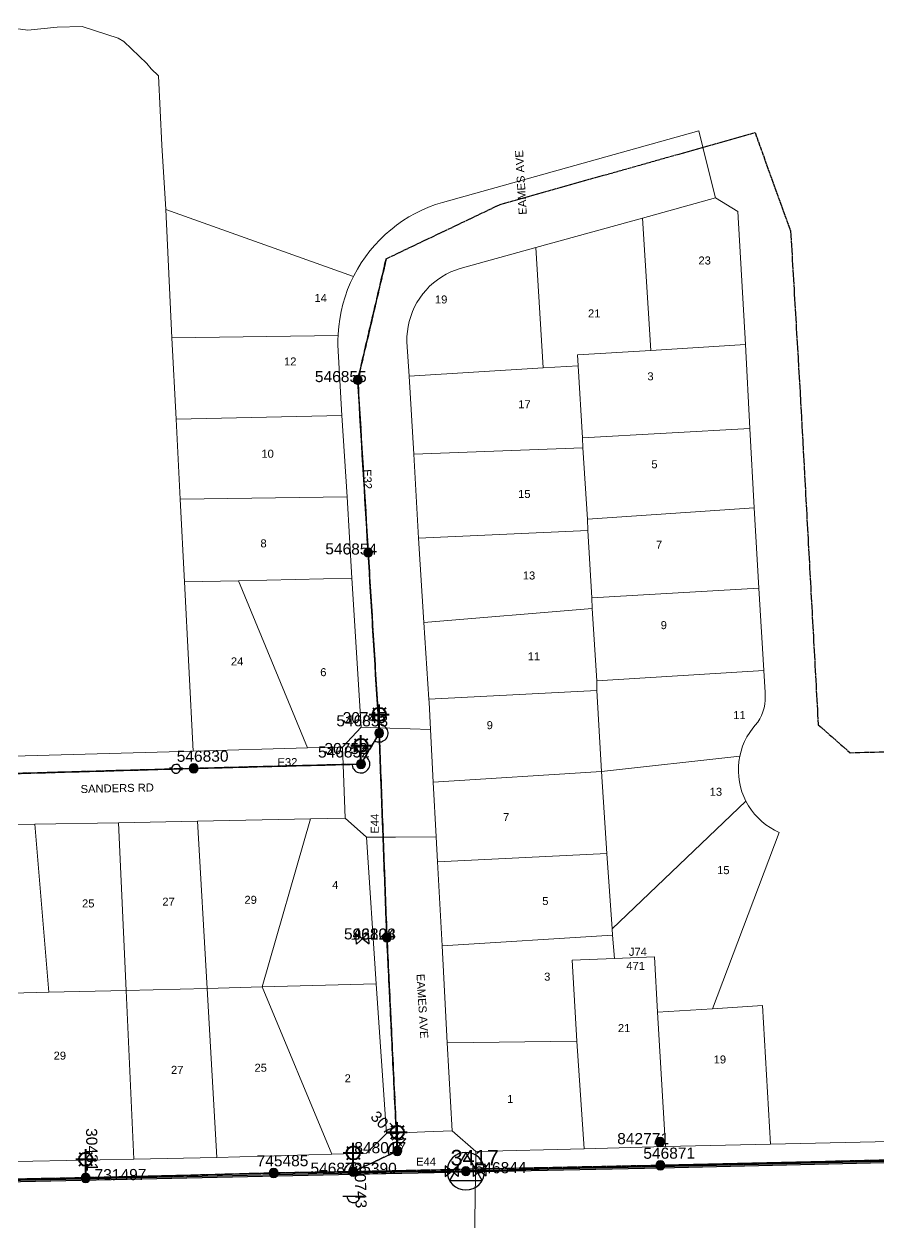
# Model space of a CAD drawing. Header units: metres. Extents: x -1 to 313024, y -2 to 6262971.
# Drawn here: x 312603.1 to 312795.3, y 6262610.8 to 6262880.2 of the extents above; entities that cross this region are included whole.
import ezdxf
from ezdxf.enums import TextEntityAlignment as Align

# ---------------------------------------------------------------- set-up
doc = ezdxf.new("R2010")
doc.units = ezdxf.units.M
doc.linetypes.add('Cable Exist OH', pattern=[1, 1, 0])
doc.layers.get('0').update_dxf_attribs({"color": 6})
doc.layers.add('Cadastre Land Parcels_SP_EXT', color=9, linetype='Continuous', lineweight=5)
doc.layers.add('Cadastre Roads_SP_EXT', color=9, linetype='Continuous', lineweight=5)
for name, color, linetype in [('Equip_LV_EXT', 7, 'Continuous'), ('Equip_SP_HV_EXT', 7, 'Continuous'), ('Equip_SP_LV_EXT', 7, 'Continuous'), ('Equip_SP_SL_EXT', 7, 'Continuous'), ('Mains_HV_EXT', 7, 'Continuous'), ('Mains_LV_EXT', 7, 'Continuous'), ('Mains_SL_EXT', 7, 'Continuous'), ('Mains_TR_EXT', 7, 'Continuous'), ('Sub_SP_TR_HV_LV_EXT', 7, 'Continuous'), ('SupportsOH_SP_TR_HV_LV_SL_EXT', 7, 'Continuous')]:
    doc.layers.add(name, color=color, linetype=linetype)
doc.styles.add('iecARIAL', font='arial.ttf', dxfattribs={"height": 2})
doc.styles.add('POLE_LABEL', font='arial.ttf')
doc.styles.get("Standard").update_dxf_attribs({"font": 'arial.ttf'})
doc.linetypes.add('Cable E OH', pattern='A,9.4,["E",Standard,S=1.7,R=0,X=0,Y=-1],0', length=9.4)
doc.linetypes.add('Cable P UG', pattern='A,6,-0.5,["P",Standard,S=1.7,R=0,X=0.5,Y=-1],-2.9', length=9.4)

# ---------------------------------------------------------------- blocks, each defined once
blk = doc.blocks.new('SUB_POLE_EXT')
blk.add_wipeout([(0, 4.22), (0.42, 4.2), (0.83, 4.14), (1.21, 4.05), (1.62, 3.9), (1.99, 3.72), (2.35, 3.51), (2.68, 3.26), (2.99, 2.99), (3.28, 2.66), (3.52, 2.34), (3.76, 1.92), (3.9, 1.62), (4.04, 1.23), (4.18, 0.63), (4.22, 0), (4.18, -0.61), (4.06, -1.15), (3.9, -1.62), (3.58, -2.24), (3.22, -2.73), (2.97, -3.01), (2.68, -3.26), (2.36, -3.5), (2, -3.72), (1.64, -3.89), (1.25, -4.03), (0.82, -4.14), (0.42, -4.2), (0, -4.22), (-0.41, -4.2), (-0.8, -4.15), (-1.21, -4.05), (-1.62, -3.9), (-1.99, -3.73), (-2.35, -3.51), (-2.68, -3.26), (-2.96, -3.02), (-3.23, -2.72), (-3.51, -2.35), (-3.71, -2.01), (-3.91, -1.6), (-4.05, -1.21), (-4.16, -0.76), (-4.22, -0.14), (-4.21, 0.39), (-4.14, 0.83), (-4.03, 1.27), (-3.9, 1.63), (-3.71, 2.02), (-3.5, 2.37), (-3.28, 2.67), (-2.99, 2.99), (-2.68, 3.27), (-2.33, 3.52), (-1.98, 3.73), (-1.63, 3.9), (-1.2, 4.05), (-0.78, 4.15), (-0.4, 4.21)])
blk.add_line((2.16, 0.48), (2.16, 0.48, 0))
blk.add_lwpolyline([(-4.22, 0, 1), (4.22, 0, 1)], format="xyb", close=True)
blk.add_lwpolyline([(2.14, 0.52), (0, 4.22), (-3.66, -2.11), (3.66, -2.11)], close=True)
for tag, height, flags, p in [('ASSET_NUM', 3.5, 8, (2, 2)), ('STREET_CODE', 0.2, 9, (1.5, 0)), ('CONSTRUCTED_VOLTAGE', 0.2, 9, (1.5, -0.2)), ('OPERATING_VOLTAGE', 0.2, 9, (1.5, -0.6)), ('OPERATED_BY', 0.2, 9, (1.5, -0.8)), ('ORIENTATION', 0.2, 9, (1.5, -1.2)), ('OWNED_BY', 0.2, 9, (1.5, -1.4)), ('SECONDARY_VOLTAGE', 0.2, 9, (1.5, -1.6)), ('STATE', 0.2, 9, (1.5, -1.8)), ('SUBSTATION_TYPE', 0.2, 9, (1.5, -2)), ('NO_PHASES', 0.2, 9, (1.5, -0.4)), ('MAINTAINED_BY', 0.2, 9, (1.5, -1)), ('USAGE', 0.2, 9, (1.5, -2.2)), ('LEGEND', 0.2, 9, (1.5, -2.4)), ('LOCATION', 0.2, 9, (1.5, -2.6)), ('STREETNAME', 0.2, 9, (1.5, -2.8)), ('SUBURB', 0.2, 9, (1.5, -3)), ('Z', 0.2, 1, (1.5, -3.4)), ('NOTES', 0.2, 9, (1.5, -3.2))]:
    blk.add_attdef(tag, text='', height=height, dxfattribs=dict(flags=flags)).set_placement(p, align=Align.MIDDLE_LEFT)
blk = doc.blocks.new('LV_OH_LINKS_OPEN_EXT')
for p, q in [((-0.17, 4.97), (-0.17, 5.46)), ((0.17, 4.97), (0.17, 5.46)), ((-0.17, 3), (-0.17, 2.5)), ((0.17, 3), (0.17, 2.5))]:
    blk.add_line(p, q)
blk.add_lwpolyline([(0, 2.99, 1), (0, 4.98, 1)], format="xyb", close=True)
at = {"flags": 9}
for tag, p in [('ACTUAL_STATUS', (0, 0)), ('CONSTRUCTED_VOLTAGE', (0, -0.2)), ('OPERATING_VOLTAGE', (0, -0.6)), ('ORIENTATION', (0, -0.8)), ('OWNED_BY', (0, -1)), ('STATE', (0, -1.2)), ('SWITCH_TYPE', (0, -1.4)), ('NO_PHASES', (0, -0.4)), ('USAGE', (0, -1.6)), ('LEGEND', (0, -1.8)), ('NOTES', (0, -2))]:
    blk.add_attdef(tag, text='', height=0.2, dxfattribs=at).set_placement(p, align=Align.MIDDLE_LEFT)
at = {"flags": 1}
blk.add_attdef('Z', (0, 0), '', height=0.2, dxfattribs=at)
blk = doc.blocks.new('LV_OH_LINKS_DISTFUSE_EXT')
for p, q in [((0, 0), (0.96, 0)), ((3.84, 0), (4.8, 0))]:
    blk.add_line(p, q)
blk.add_lwpolyline([(3.84, -1.2), (3.84, 1.2), (0.96, -1.2), (0.96, 1.2)], close=True)
at = {"flags": 9}
for tag, p in [('ACTUAL_STATUS', (0, 0)), ('CONSTRUCTED_VOLTAGE', (0, -0.2)), ('OPERATING_VOLTAGE', (0, -0.6)), ('ORIENTATION', (0, -0.8)), ('OWNED_BY', (0, -1)), ('STATE', (0, -1.2)), ('SWITCH_TYPE', (0, -1.4)), ('NO_PHASES', (0, -0.4)), ('USAGE', (0, -1.6)), ('NOTES', (0, -1.8))]:
    blk.add_attdef(tag, text='', height=0.2, dxfattribs=at).set_placement(p, align=Align.MIDDLE_LEFT)
at = {"flags": 1}
blk.add_attdef('Z', (0, 0), '', height=0.2, dxfattribs=at)
blk = doc.blocks.new('SL_LANTERN_EXT')
at = {"lineweight": 40}
for p, q in [((-1.46, 5.68), (-1.06, 5.28)), ((0, 1.97), (0, 6.47)), ((1.46, 5.68), (1.06, 5.28)), ((-2.25, 4.22), (2.25, 4.22)), ((-1.46, 2.76), (-1.06, 3.16)), ((0, 0), (0, 2.72)), ((1.46, 2.76), (1.06, 3.16))]:
    blk.add_line(p, q, dxfattribs=at)
blk.add_circle((0, 4.22), 1.5, dxfattribs=at)
at = {"style": 'iecARIAL', "flags": 8}
blk.add_attdef('ASSET_NUM', (1.5, 1.5), '', height=2.5, dxfattribs=at)
for tag, p, height, flags in [('OPERATING_VOLTAGE', (0.98, -1.65), 0.2, 9), ('ORIENTATION', (0.98, -1.85), 0.2, 9), ('OWNED_BY', (0.98, -2.05), 0.2, 9), ('STATE', (0.98, -2.25), 0.2, 9), ('CONSTRUCTED_VOLTAGE', (0.98, -0.65), 0.2, 9), ('CONTROL_TYPE', (0.98, -0.85), 0.2, 9), ('LANTERN_PURPOSE', (0.98, -1.05), 0.2, 9), ('LANTERN_TYPE', (0.98, -1.25), 0.2, 9), ('NO_PHASES', (0.98, -1.45), 0.2, 9), ('USAGE', (0.98, -2.45), 0.2, 9), ('CEXIST', (0.98, -2.65), 0.2, 9), ('CNEW', (0.98, -2.85), 0.2, 9), ('LNUMBER', (2.18, -3.25), 2.5, 8), ('CNUMBER', (0.98, -3.05), 0.2, 9), ('CREMOVE', (0.98, -3.25), 0.2, 9), ('CREPLACE', (0.98, -3.45), 0.2, 9), ('LKINGHEIGHT', (0.98, -3.65), 0.2, 9), ('LBRACKET', (0.98, -3.85), 0.2, 9), ('LBRACKETVOCAB', (0.98, -4.05), 0.2, 9), ('LCATEGORY', (0.98, -4.25), 0.2, 9), ('LCHARGE1', (0.98, -4.45), 0.2, 9), ('LCHARGE1PERCENT', (0.98, -4.65), 0.2, 9), ('LCHARGE2', (0.98, -4.85), 0.2, 9), ('LCHARGE2PERCENT', (0.98, -5.05), 0.2, 9), ('LCHARGE3', (0.98, -5.25), 0.2, 9), ('LCHARGE3PERCENT', (0.98, -5.45), 0.2, 9), ('LEXIST', (0.98, -5.65), 0.2, 9), ('LLAMP', (0.98, -5.85), 0.2, 9), ('LLAMPVOCAB', (0.98, -6.05), 0.2, 9), ('LMAST', (0.98, -6.25), 0.2, 9), ('LMASTVOCAB', (0.98, -6.45), 0.2, 9), ('LNEW', (0.98, -6.65), 0.2, 9), ('LANTNUMBER', (0.98, -6.85), 0.2, 9), ('LOUTREACH', (0.98, -7.25), 0.2, 9), ('LOUTREACHVOCAB', (0.98, -7.45), 0.2, 9), ('LRATECODE', (0.98, -7.65), 0.2, 9), ('LREMOVE', (0.98, -7.85), 0.2, 9), ('LREPLACE', (0.98, -8.05), 0.2, 9), ('LTYPE', (0.98, -8.25), 0.2, 9), ('STREETNAME', (0.98, -9.25), 0.2, 9), ('SUBURB', (0.98, -9.45), 0.2, 1), ('LTYPEVOCAB', (0.98, -8.45), 0.2, 9), ('LEGEND', (0.98, -8.65), 0.2, 9), ('LOCATION', (0.98, -8.85), 0.2, 9), ('NOTES', (0.98, -9.05), 0.2, 9)]:
    blk.add_attdef(tag, p, '', height=height, dxfattribs=dict(flags=flags))
blk = doc.blocks.new('POLE_EXT')
blk.add_hatch(color=256).paths.add_polyline_path([(-1, 0, 1), (1, 0, 1)])
blk.add_lwpolyline([(-1, 0, 1), (1, 0, 1)], format="xyb", close=True)
for tag, height, flags, p in [('pNumber', 2.5, 8, (-17.84, 2.07)), ('OWNED_BY', 0.2, 9, (1.35, -0.4)), ('SPECIAL_USE', 0.2, 9, (1.35, -0.8)), ('STATE', 0.2, 9, (1.35, -1)), ('cLV', 0.2, 9, (1.35, -1.4)), ('hDepth', 0.2, 9, (1.35, -1.6)), ('hDia', 0.2, 9, (1.35, -1.8)), ('cHV', 0.2, 9, (1.35, -2)), ('PARENT', 0.2, 9, (1.35, -0.6)), ('USAGE', 0.2, 9, (1.35, -1.2)), ('LBRACKET', 0.2, 9, (1.35, -2.2)), ('LExisting', 0.2, 9, (1.35, -2.4)), ('LANTNUMBER', 0.2, 9, (1.35, -2.6)), ('LOther', 0.2, 9, (1.35, -2.8)), ('cLinedev', 0.2, 9, (1.35, -3.4)), ('pExisting', 0.2, 9, (1.35, -3.8)), ('pFooting', 0.2, 9, (1.35, -4.4)), ('pNew', 0.2, 9, (1.35, -4.6)), ('pRelocate', 0.2, 9, (1.35, -5)), ('pRemove', 0.2, 9, (1.35, -5.2)), ('pReplace', 0.2, 9, (1.35, -5.4)), ('LRemove', 0.2, 9, (1.35, -3)), ('LEGEND', 0.2, 9, (1.35, -3.2)), ('LOCATION', 0.2, 9, (1.35, -3.6)), ('PFNUMBER', 0.2, 9, (1.35, -4)), ('NEWPFNUMBER', 0.2, 9, (1.35, -4.2)), ('pStay', 0.2, 9, (1.35, -5.6)), ('pType', 0.2, 9, (1.35, -5.8)), ('cspan', 0.2, 9, (1.35, -6)), ('STREETNAME', 0.2, 9, (1.35, -6.2)), ('SUBURB', 0.2, 9, (1.35, -6.4)), ('OPERATED_BY', 0.2, 9, (1.36, -7.01)), ('NOTES', 0.2, 9, (1.35, -6.6)), ('MAINTAINED_BY', 0.2, 9, (1.36, -6.81))]:
    blk.add_attdef(tag, text='', height=height, dxfattribs=dict(flags=flags)).set_placement(p, align=Align.MIDDLE_LEFT)
at = {"style": 'POLE_LABEL'}
for tag, height, flags, p in [('ASSET_NUM', 2.5, 8, (2, 2)), ('STRUCTURE_PLANT_NUMBER', 0.2, 9, (1.35, 0.03)), ('STREET_CODE', 0.2, 9, (1.35, -0.2))]:
    blk.add_attdef(tag, text='', height=height, dxfattribs=dict(at, flags=flags)).set_placement(p, align=Align.MIDDLE_LEFT)
at = {"flags": 1}
blk.add_attdef('Z', (1.35, -7.33), '', height=0.2, dxfattribs=at)
blk = doc.blocks.new('HV_USL_CLOSED_EXT')
blk.add_line((2.4, 5.5), (-2.4, 5.5))
blk.add_lwpolyline([(1.44, 5.5, 0.414214), (0, 6.94, 0.414214), (-1.44, 5.5)], format="xyb")
for tag, height, flags, p in [('ASSET_NUM', 2.5, 8, (2, 2)), ('STREET_CODE', 0.2, 9, (1.5, 0)), ('ACTUAL_STATUS', 0.2, 9, (1.5, -0.2)), ('CONSTRUCTED_VOLTAGE', 0.2, 9, (1.5, -0.4)), ('OPERATING_VOLTAGE', 0.2, 9, (1.5, -0.8)), ('ORIENTATION', 0.2, 9, (1.5, -1)), ('OWNED_BY', 0.2, 9, (1.5, -1.2)), ('OPERATED_BY', 0.2, 9, (1.5, -1.4)), ('STATE', 0.2, 9, (1.5, -1.8)), ('SWITCH_TYPE', 0.2, 9, (1.5, -2)), ('NO_PHASES', 0.2, 9, (1.5, -0.6)), ('MAINTAINED_BY', 0.2, 9, (1.5, -1.6)), ('USAGE', 0.2, 9, (1.5, -2.2)), ('LEGEND', 0.2, 9, (1.5, -2.4)), ('LOCATION', 0.2, 9, (1.5, -2.6)), ('STREETNAME', 0.2, 9, (1.5, -2.8)), ('SUBURB', 0.2, 9, (1.5, -3)), ('Z', 0.2, 1, (1.5, -3.6)), ('NOTES', 0.2, 9, (1.5, -3.2)), ('LABEL_ALIGNMENT', 0.2, 9, (1.5, -3.4))]:
    blk.add_attdef(tag, text='', height=height, dxfattribs=dict(flags=flags)).set_placement(p, align=Align.MIDDLE_LEFT)
blk = doc.blocks.new('HV_DOF_CLOSED_EXT')
for p, q in [((0, 7.9), (0, 6.94)), ((0, 4.06), (0, 3.1))]:
    blk.add_line(p, q)
blk.add_lwpolyline([(-1.2, 4.06), (1.2, 4.06), (-1.2, 6.94), (1.2, 6.94)], close=True)
for tag, height, flags, p in [('ASSET_NUM', 2.5, 8, (2, 2)), ('STREET_CODE', 0.2, 9, (1.5, 0)), ('ACTUAL_STATUS', 0.2, 9, (1.5, -0.2)), ('CONSTRUCTED_VOLTAGE', 0.2, 9, (1.5, -0.4)), ('OPERATING_VOLTAGE', 0.2, 9, (1.5, -0.8)), ('ORIENTATION', 0.2, 9, (1.5, -1)), ('OWNED_BY', 0.2, 9, (1.5, -1.2)), ('OPERATED_BY', 0.2, 9, (1.5, -1.4)), ('STATE', 0.2, 9, (1.5, -1.8)), ('SWITCH_TYPE', 0.2, 9, (1.5, -2)), ('NO_PHASES', 0.2, 9, (1.5, -0.6)), ('MAINTAINED_BY', 0.2, 9, (1.5, -1.6)), ('USAGE', 0.2, 9, (1.5, -2.2)), ('LEGEND', 0.2, 9, (1.5, -2.4)), ('LOCATION', 0.2, 9, (1.5, -2.6)), ('STREETNAME', 0.2, 9, (1.5, -2.8)), ('SUBURB', 0.2, 9, (1.5, -3)), ('Z', 0.2, 1, (1.5, -3.6)), ('NOTES', 0.2, 9, (1.5, -3.2)), ('LABEL_ALIGNMENT', 0.2, 9, (1.5, -3.4))]:
    blk.add_attdef(tag, text='', height=height, dxfattribs=dict(flags=flags)).set_placement(p, align=Align.MIDDLE_LEFT)

msp = doc.modelspace()

# ---------------------------------------------------------------- linework, layer by layer
at = {"layer": 'Cadastre Land Parcels_SP_EXT', "linetype": 'Continuous'}
msp.add_lwpolyline([(312597.93, 6262715.45), (312641.18, 6262716.7), (312639.23, 6262754.72), (312638.26, 6262773.31), (312637.32, 6262791.32), (312636.35, 6262809.6), (312634.99, 6262838.49), (312634.11, 6262852.9), (312633.32, 6262868.53), (312633.32, 6262868.53), (312631.69, 6262870.12), (312630.73, 6262871.29), (312625.56, 6262876.22), (312624.31, 6262877), (312616.17, 6262879.6), (312610.53, 6262879.46), (312603.99, 6262878.81), (312593.25, 6262880.18)], dxfattribs=at)
for points in [[(312744.14, 6262806.79), (312765.42, 6262808.09), (312763.74, 6262837.98), (312758.72, 6262841.08), (312742.27, 6262836.54), (312744.14, 6262806.79)], [(312677.23, 6262823.39), (312634.99, 6262838.49), (312636.35, 6262809.6), (312673.77, 6262810.13), (312673.78, 6262810.43), (312673.92, 6262812.14), (312674.14, 6262813.84), (312674.46, 6262815.53), (312674.86, 6262817.19), (312675.35, 6262818.83), (312675.92, 6262820.45), (312676.58, 6262822.03), (312677.23, 6262823.39)], [(312744.14, 6262806.79), (312742.27, 6262836.54), (312718.27, 6262829.9), (312719.93, 6262802.84), (312727.79, 6262803.32), (312727.64, 6262805.78), (312744.14, 6262806.79)], [(312719.93, 6262802.84), (312718.27, 6262829.9), (312701.27, 6262825.22), (312700.18, 6262824.86), (312699.11, 6262824.42), (312698.08, 6262823.91), (312697.08, 6262823.33), (312696.13, 6262822.68), (312695.22, 6262821.97), (312694.36, 6262821.19), (312693.56, 6262820.36), (312692.82, 6262819.48), (312692.14, 6262818.55), (312691.52, 6262817.57), (312690.98, 6262816.55), (312690.51, 6262815.5), (312690.11, 6262814.42), (312689.78, 6262813.31), (312689.53, 6262812.18), (312689.37, 6262811.04), (312689.27, 6262809.89), (312689.26, 6262808.73), (312689.74, 6262800.98), (312719.93, 6262802.84)], [(312673.77, 6262810.13), (312636.35, 6262809.6), (312637.32, 6262791.32), (312674.64, 6262792.14), (312673.75, 6262807.94), (312673.74, 6262809.2), (312673.77, 6262810.13)], [(312766.46, 6262789.2), (312765.42, 6262808.09), (312744.14, 6262806.79), (312727.64, 6262805.78), (312727.79, 6262803.32), (312728.75, 6262787.15), (312766.46, 6262789.2)], [(312728.75, 6262787.15), (312727.79, 6262803.32), (312719.93, 6262802.84), (312689.74, 6262800.98), (312690.81, 6262783.46), (312728.84, 6262784.85), (312728.75, 6262787.15)], [(312675.79, 6262773.85), (312674.64, 6262792.14), (312637.32, 6262791.32), (312638.26, 6262773.31), (312675.79, 6262773.85)], [(312767.42, 6262771.42), (312766.46, 6262789.2), (312728.75, 6262787.15), (312728.84, 6262784.85), (312729.86, 6262768.8), (312767.42, 6262771.42)], [(312729.86, 6262768.8), (312728.84, 6262784.85), (312690.81, 6262783.46), (312691.88, 6262764.56), (312729.94, 6262766.31), (312729.86, 6262768.8)], [(312675.79, 6262773.85), (312638.26, 6262773.31), (312639.23, 6262754.72), (312651.34, 6262754.99), (312676.87, 6262755.58), (312675.79, 6262773.85)], [(312768.46, 6262753.32), (312767.42, 6262771.42), (312729.86, 6262768.8), (312729.94, 6262766.31), (312730.86, 6262751.15), (312768.46, 6262753.32)], [(312730.86, 6262751.15), (312729.94, 6262766.31), (312691.88, 6262764.56), (312693.1, 6262745.58), (312730.93, 6262748.74), (312730.86, 6262751.15)], [(312678.93, 6262722.1), (312676.87, 6262755.58), (312651.34, 6262754.99), (312666.87, 6262717.41), (312674.75, 6262717.58), (312678.93, 6262722.1)], [(312651.34, 6262754.99), (312639.23, 6262754.72), (312641.18, 6262716.7), (312666.87, 6262717.41), (312651.34, 6262754.99)], [(312768.46, 6262753.32), (312730.86, 6262751.15), (312730.93, 6262748.74), (312732, 6262732.5), (312769.56, 6262734.84), (312768.46, 6262753.32)], [(312732, 6262732.5), (312730.93, 6262748.74), (312693.1, 6262745.58), (312694.19, 6262728.35), (312731.99, 6262730.32), (312732, 6262732.5)], [(312764.16, 6262715.52), (312764.44, 6262716.65), (312764.8, 6262717.76), (312765.25, 6262718.84), (312765.78, 6262719.88), (312766.39, 6262720.88), (312767.07, 6262721.83), (312767.66, 6262722.48), (312768.19, 6262723.18), (312768.66, 6262723.93), (312769.06, 6262724.72), (312769.38, 6262725.54), (312769.63, 6262726.38), (312769.8, 6262727.24), (312769.9, 6262728.12), (312769.91, 6262729), (312769.85, 6262729.88), (312769.56, 6262734.84), (312732, 6262732.5), (312731.99, 6262730.32), (312733.01, 6262712.12), (312764.16, 6262715.52)], [(312733.01, 6262712.12), (312731.99, 6262730.32), (312694.19, 6262728.35), (312694.23, 6262727.67), (312694.56, 6262721.55), (312695.2, 6262709.71), (312733.01, 6262712.12)], [(312765.55, 6262705.4), (312765.06, 6262706.44), (312764.65, 6262707.52), (312764.32, 6262708.63), (312764.08, 6262709.76), (312763.92, 6262710.91), (312763.85, 6262712.06), (312763.86, 6262713.22), (312763.97, 6262714.37), (312764.16, 6262715.52), (312733.01, 6262712.12), (312734.27, 6262693.65), (312735.42, 6262676.71), (312765.55, 6262705.4)], [(312734.27, 6262693.65), (312733.01, 6262712.12), (312695.2, 6262709.71), (312695.86, 6262697.42), (312696.16, 6262691.79), (312734.27, 6262693.65)], [(312773.03, 6262698.38), (312772, 6262698.9), (312770.99, 6262699.48), (312770.03, 6262700.14), (312769.13, 6262700.86), (312768.28, 6262701.65), (312767.49, 6262702.51), (312766.77, 6262703.42), (312766.13, 6262704.39), (312765.55, 6262705.4), (312735.42, 6262676.71), (312735.5, 6262675.3), (312735.98, 6262670.02), (312745, 6262670.4), (312745.61, 6262657.95), (312758.05, 6262658.76), (312773.03, 6262698.38)], [(312667.57, 6262701.44), (312642.16, 6262700.95), (312644.32, 6262663.34), (312656.69, 6262663.68), (312667.57, 6262701.44)], [(312680.17, 6262697.32), (312675.38, 6262701.6), (312667.57, 6262701.44), (312656.69, 6262663.68), (312682.37, 6262664.39), (312680.17, 6262697.32)], [(312605.51, 6262700.23), (312586.36, 6262699.87), (312588.77, 6262661.99), (312608.68, 6262662.45), (312605.51, 6262700.23)], [(312624.33, 6262700.58), (312605.51, 6262700.23), (312608.68, 6262662.45), (312626.07, 6262662.84), (312624.33, 6262700.58)], [(312644.32, 6262663.34), (312642.16, 6262700.95), (312624.33, 6262700.58), (312626.07, 6262662.84), (312644.32, 6262663.34)], [(312735.42, 6262676.71), (312734.27, 6262693.65), (312696.16, 6262691.79), (312697.18, 6262672.88), (312735.5, 6262675.3), (312735.42, 6262676.71)], [(312735.98, 6262670.02), (312735.5, 6262675.3), (312697.18, 6262672.88), (312698.31, 6262651.09), (312727.47, 6262651.48), (312726.44, 6262669.68), (312735.98, 6262670.02)], [(312745.61, 6262657.95), (312745, 6262670.4), (312735.98, 6262670.02), (312726.44, 6262669.68), (312727.47, 6262651.48), (312729.14, 6262627.29), (312747.47, 6262627.77), (312745.61, 6262657.95)], [(312672.35, 6262626.03), (312656.69, 6262663.68), (312644.32, 6262663.34), (312646.47, 6262625.31), (312672.35, 6262626.03)], [(312684.66, 6262630.71), (312682.37, 6262664.39), (312656.69, 6262663.68), (312672.35, 6262626.03), (312680.15, 6262626.25), (312684.66, 6262630.71)], [(312626.07, 6262662.84), (312608.68, 6262662.45), (312588.77, 6262661.99), (312597.44, 6262624.35), (312627.82, 6262624.94), (312626.07, 6262662.84)], [(312646.47, 6262625.31), (312644.32, 6262663.34), (312626.07, 6262662.84), (312627.82, 6262624.94), (312646.47, 6262625.31)], [(312771.09, 6262628.31), (312769.24, 6262659.48), (312758.05, 6262658.76), (312745.61, 6262657.95), (312747.47, 6262627.77), (312771.09, 6262628.31)]]:
    msp.add_lwpolyline(points, close=True, dxfattribs=at)
at = {"layer": 'Cadastre Roads_SP_EXT', "linetype": 'Continuous'}
for points in [[(312758.72, 6262841.08), (312756.86, 6262848.53), (312754.96, 6262856.15), (312697.25, 6262840.06), (312695.67, 6262839.56), (312694.13, 6262838.98), (312692.61, 6262838.32), (312691.13, 6262837.59), (312689.7, 6262836.78), (312688.3, 6262835.9), (312686.95, 6262834.95), (312685.91, 6262834.14), (312685.64, 6262833.93), (312684.38, 6262832.84), (312683.18, 6262831.68), (312682.03, 6262830.46), (312680.95, 6262829.18), (312679.94, 6262827.85), (312678.99, 6262826.47), (312678.12, 6262825.05), (312677.32, 6262823.58), (312677.23, 6262823.39), (312676.58, 6262822.03), (312675.92, 6262820.45), (312675.35, 6262818.83), (312674.86, 6262817.19), (312674.46, 6262815.53), (312674.14, 6262813.84), (312673.92, 6262812.14), (312673.78, 6262810.43), (312673.77, 6262810.13), (312673.74, 6262809.2), (312673.75, 6262807.94), (312674.64, 6262792.14), (312675.79, 6262773.85), (312676.87, 6262755.58), (312678.93, 6262722.1), (312685.43, 6262721.87), (312694.56, 6262721.55), (312694.23, 6262727.67), (312694.19, 6262728.35), (312693.1, 6262745.58), (312691.88, 6262764.56), (312690.81, 6262783.46), (312689.74, 6262800.98), (312689.26, 6262808.73), (312689.27, 6262809.89), (312689.37, 6262811.04), (312689.53, 6262812.18), (312689.78, 6262813.31), (312690.11, 6262814.42), (312690.51, 6262815.5), (312690.98, 6262816.55), (312691.52, 6262817.57), (312692.14, 6262818.55), (312692.82, 6262819.48), (312693.56, 6262820.36), (312694.36, 6262821.19), (312695.22, 6262821.97), (312696.13, 6262822.68), (312697.08, 6262823.33), (312698.08, 6262823.91), (312699.11, 6262824.42), (312700.18, 6262824.86), (312701.27, 6262825.22), (312718.27, 6262829.9), (312742.27, 6262836.54), (312758.72, 6262841.08)], [(312675.38, 6262701.6), (312675.07, 6262709.59), (312674.75, 6262717.58), (312666.87, 6262717.41), (312641.18, 6262716.7), (312597.93, 6262715.45), (312580.33, 6262715.01), (312547.97, 6262714.18), (312549.07, 6262706.7), (312550.18, 6262699.17), (312568.89, 6262699.51), (312586.36, 6262699.87), (312605.51, 6262700.23), (312624.33, 6262700.58), (312642.16, 6262700.95), (312667.57, 6262701.44), (312675.38, 6262701.6)], [(312695.86, 6262697.42), (312686.69, 6262697.36), (312680.17, 6262697.32), (312682.37, 6262664.39), (312684.66, 6262630.71), (312693.28, 6262631.05), (312699.41, 6262631.29), (312698.31, 6262651.09), (312697.18, 6262672.88), (312696.16, 6262691.79), (312695.86, 6262697.42)]]:
    msp.add_lwpolyline(points, close=True, dxfattribs=at)
at = {"layer": 'Mains_HV_EXT', "linetype": 'Cable Exist OH'}
for points in [[(312684.75, 6262674.78), (312683.02, 6262720.73), (312678.2, 6262800.15), (312684.61, 6262827.4), (312710.27, 6262839.62), (312767.59, 6262855.75), (312775.6, 6262833.64), (312777.73, 6262797.34), (312781.81, 6262722.62), (312789, 6262716.33), (312824.37, 6262717.25)], [(312687.08, 6262626.76), (312684.75, 6262674.78)], [(312677.2, 6262622.11), (312687.08, 6262626.76)], [(312677.2, 6262622.11), (312659.27, 6262621.82), (312616.98, 6262620.69), (312578.01, 6262619.69), (312554.54, 6262619.38)]]:
    msp.add_lwpolyline(points, dxfattribs=at)
at = {"layer": 'Mains_HV_EXT', "linetype": 'Continuous'}
for points in [[(312686.99, 6262628.76, 0.534291), (312685.27, 6262625.91)], [(312679.01, 6262622.96, 0.807465), (312675.21, 6262622.07)]]:
    msp.add_lwpolyline(points, format="xyb", dxfattribs=at)
at = {"layer": 'Mains_LV_EXT', "linetype": 'Cable Exist OH'}
for points in [[(312684.61, 6262827.4), (312678.2, 6262800.15)], [(312678.2, 6262800.15), (312680.54, 6262761.33)], [(312680.54, 6262761.33), (312683.02, 6262720.73)], [(312683.02, 6262720.73), (312678.91, 6262713.76)], [(312683.02, 6262720.73), (312684.75, 6262674.78)], [(312641.29, 6262712.79), (312598.03, 6262711.55)], [(312678.91, 6262713.76), (312641.29, 6262712.79)], [(312684.75, 6262674.78), (312687.08, 6262626.76)], [(312687.08, 6262626.76), (312677.2, 6262622.11)], [(312793.91, 6262624.55), (312746.29, 6262623.53)], [(312578.01, 6262619.69), (312616.98, 6262620.69)], [(312616.98, 6262620.69), (312659.27, 6262621.82)], [(312659.27, 6262621.82), (312677.2, 6262622.11)]]:
    msp.add_lwpolyline(points, dxfattribs=at)
at = {"layer": 'Mains_LV_EXT', "linetype": 'Continuous'}
for points in [[(312682.01, 6262719.01, 1.352398), (312682.9, 6262722.73)], [(312676.92, 6262713.54, 1.615225), (312679.93, 6262715.49)], [(312685.27, 6262625.91, -0.534291), (312686.99, 6262628.76)], [(312675.21, 6262622.07, -0.807465), (312679.01, 6262622.96)]]:
    msp.add_lwpolyline(points, format="xyb", dxfattribs=at)
at = {"layer": 'Mains_SL_EXT', "linetype": 'Cable Exist OH'}
for points in [[(312683.02, 6262720.73), (312680.54, 6262761.33), (312678.2, 6262800.15), (312684.61, 6262827.4)], [(312678.91, 6262713.76), (312683.02, 6262720.73)], [(312687.08, 6262626.76), (312684.75, 6262674.78), (312683.02, 6262720.73)], [(312598.03, 6262711.55), (312641.29, 6262712.79), (312678.91, 6262713.76)], [(312677.2, 6262622.11), (312687.08, 6262626.76)], [(312554.54, 6262619.38), (312578.01, 6262619.69), (312616.98, 6262620.69)], [(312616.98, 6262620.69), (312659.27, 6262621.82), (312677.2, 6262622.11)]]:
    msp.add_lwpolyline(points, dxfattribs=at)

# ---------------------------------------------------------------- block references
at = {"layer": 'Equip_SP_HV_EXT'}
ref = msp.add_blockref('HV_DOF_CLOSED_EXT', (312684.75, 6262674.78), dxfattribs=dict(at, rotation=92.7745833789123))
ref.add_attrib('ASSET_NUM', '93104', dxfattribs={"layer": '0', "height": 2.5}).set_placement((312686.75, 6262675.53), align=Align.MIDDLE_RIGHT)
ref = msp.add_blockref('HV_USL_CLOSED_EXT', (312677.2, 6262622.11), dxfattribs=dict(at, rotation=180.256740199515))
ref.add_attrib('ASSET_NUM', '5390', dxfattribs={"layer": '0', "height": 2.5}).set_placement((312679.21, 6262622.86), align=Align.MIDDLE_LEFT)
at = {"layer": 'Equip_SP_LV_EXT', "rotation": 91.12736395526264}
msp.add_blockref('LV_OH_LINKS_OPEN_EXT', (312641.29, 6262712.79), dxfattribs=at)
at = {"layer": 'Equip_SP_SL_EXT'}
ref = msp.add_blockref('SL_LANTERN_EXT', (312683.02, 6262720.73), dxfattribs=at)
ref.add_attrib('ASSET_NUM', '30745', dxfattribs={"layer": '0', "height": 2.5, "rotation": 0.142, "style": 'iecARIAL'}).set_placement((312684.52, 6262722.23), align=Align.BOTTOM_RIGHT)
ref = msp.add_blockref('SL_LANTERN_EXT', (312678.91, 6262713.76), dxfattribs=at)
ref.add_attrib('ASSET_NUM', '30752', dxfattribs={"layer": '0', "height": 2.5, "style": 'iecARIAL'}).set_placement((312680.41, 6262715.26), align=Align.BOTTOM_RIGHT)
ref = msp.add_blockref('SL_LANTERN_EXT', (312687.08, 6262626.76), dxfattribs=at)
ref.add_attrib('ASSET_NUM', '30744', dxfattribs={"layer": '0', "height": 2.5, "rotation": 314.6234, "style": 'iecARIAL'}).set_placement((312688.58, 6262628.26), align=Align.MIDDLE_RIGHT)
ref = msp.add_blockref('SL_LANTERN_EXT', (312616.98, 6262620.69), dxfattribs=at)
ref.add_attrib('ASSET_NUM', '30431', dxfattribs={"layer": '0', "height": 2.5, "rotation": 271.1221, "style": 'iecARIAL'}).set_placement((312618.48, 6262622.19), align=Align.MIDDLE_RIGHT)
ref = msp.add_blockref('SL_LANTERN_EXT', (312677.2, 6262622.11), dxfattribs=at)
ref.add_attrib('ASSET_NUM', '30743', dxfattribs={"layer": '0', "height": 2.5, "rotation": 271.6077, "style": 'iecARIAL'}).set_placement((312678.71, 6262623.61), align=Align.MIDDLE_LEFT)
at = {"layer": 'Sub_SP_TR_HV_LV_EXT'}
ref = msp.add_blockref('SUB_POLE_EXT', (312702.52, 6262622.22), dxfattribs=at)
ref.add_attrib('ASSET_NUM', '3417', dxfattribs={"layer": '0', "height": 3.5}).set_placement((312704.52, 6262622.47), align=Align.BOTTOM_CENTER)
at = {"layer": 'SupportsOH_SP_TR_HV_LV_SL_EXT'}
ref = msp.add_blockref('POLE_EXT', (312678.2, 6262800.15), dxfattribs=at)
ref.add_attrib('ASSET_NUM', '546855', dxfattribs={"layer": '0', "height": 2.5, "rotation": 359.9809, "style": 'POLE_LABEL'}).set_placement((312680.2, 6262800.9), align=Align.MIDDLE_RIGHT)
ref = msp.add_blockref('POLE_EXT', (312680.54, 6262761.33), dxfattribs=at)
ref.add_attrib('ASSET_NUM', '546854', dxfattribs={"layer": '0', "height": 2.5, "rotation": 359.4737, "style": 'POLE_LABEL'}).set_placement((312682.54, 6262762.08), align=Align.MIDDLE_RIGHT)
ref = msp.add_blockref('POLE_EXT', (312683.02, 6262720.73), dxfattribs=at)
ref.add_attrib('ASSET_NUM', '546853', dxfattribs={"layer": '0', "height": 2.5, "rotation": 359.8386, "style": 'POLE_LABEL'}).set_placement((312685.02, 6262721.48), align=Align.BOTTOM_RIGHT)
ref = msp.add_blockref('POLE_EXT', (312678.91, 6262713.76), dxfattribs=at)
ref.add_attrib('ASSET_NUM', '546852', dxfattribs={"layer": '0', "height": 2.5, "rotation": 0.1708, "style": 'POLE_LABEL'}).set_placement((312680.91, 6262714.51), align=Align.BOTTOM_RIGHT)
ref = msp.add_blockref('POLE_EXT', (312641.29, 6262712.79), dxfattribs=at)
ref.add_attrib('ASSET_NUM', '546830', dxfattribs={"layer": '0', "height": 2.5, "rotation": 0.0667, "style": 'POLE_LABEL'}).set_placement((312643.29, 6262713.54), align=Align.BOTTOM_CENTER)
ref = msp.add_blockref('POLE_EXT', (312684.75, 6262674.78), dxfattribs=at)
ref.add_attrib('ASSET_NUM', '546828', dxfattribs={"layer": '0', "height": 2.5, "rotation": 359.6393, "style": 'POLE_LABEL'}).set_placement((312686.75, 6262675.53), align=Align.MIDDLE_RIGHT)
ref = msp.add_blockref('POLE_EXT', (312687.08, 6262626.76), dxfattribs=at)
ref.add_attrib('ASSET_NUM', '848017', dxfattribs={"layer": '0', "height": 2.5, "rotation": 359.8943, "style": 'POLE_LABEL'}).set_placement((312689.08, 6262627.51), align=Align.MIDDLE_RIGHT)
ref = msp.add_blockref('POLE_EXT', (312746.23, 6262628.8), dxfattribs=at)
ref.add_attrib('ASSET_NUM', '842771', dxfattribs={"layer": '0', "height": 2.5, "style": 'POLE_LABEL'}).set_placement((312748.23, 6262629.55), align=Align.MIDDLE_RIGHT)
ref = msp.add_blockref('POLE_EXT', (312746.29, 6262623.53), dxfattribs=dict(at, rotation=0.1533619423869936))
ref.add_attrib('ASSET_NUM', '546871', dxfattribs={"layer": '0', "height": 2.5, "rotation": 0.1535, "style": 'POLE_LABEL'}).set_placement((312748.29, 6262624.28), align=Align.BOTTOM_CENTER)
ref = msp.add_blockref('POLE_EXT', (312659.27, 6262621.82), dxfattribs=at)
ref.add_attrib('ASSET_NUM', '745485', dxfattribs={"layer": '0', "height": 2.5, "rotation": 0.2996, "style": 'POLE_LABEL'}).set_placement((312661.27, 6262622.57), align=Align.BOTTOM_CENTER)
ref = msp.add_blockref('POLE_EXT', (312677.2, 6262622.11), dxfattribs=at)
ref.add_attrib('ASSET_NUM', '546872', dxfattribs={"layer": '0', "height": 2.5, "rotation": 359.7507, "style": 'POLE_LABEL'}).set_placement((312679.21, 6262622.86), align=Align.MIDDLE_RIGHT)
ref = msp.add_blockref('POLE_EXT', (312616.98, 6262620.69), dxfattribs=at)
ref.add_attrib('ASSET_NUM', '731497', dxfattribs={"layer": '0', "height": 2.5, "rotation": 0.2206, "style": 'POLE_LABEL'}).set_placement((312618.98, 6262621.44), align=Align.MIDDLE_LEFT)

# ---------------------------------------------------------------- texts
at = {"layer": 'Cadastre Land Parcels_SP_EXT'}
for s, p in [('23', (312754.86, 6262826.1)), ('14', (312668.45, 6262817.67)), ('19', (312695.57, 6262817.34)), ('21', (312730.01, 6262814.2)), ('12', (312661.6, 6262803.39)), ('3', (312743.37, 6262800.06)), ('17', (312714.31, 6262793.77)), ('10', (312656.51, 6262782.65)), ('5', (312744.27, 6262780.28)), ('15', (312714.27, 6262773.6)), ('8', (312656.3, 6262762.49)), ('7', (312745.31, 6262762.2)), ('13', (312715.34, 6262755.27)), ('9', (312746.36, 6262744.11)), ('24', (312649.65, 6262735.95)), ('11', (312716.44, 6262737.1)), ('6', (312669.75, 6262733.53)), ('11', (312762.69, 6262723.89)), ('9', (312707.2, 6262721.62)), ('13', (312757.39, 6262706.64)), ('7', (312710.9, 6262700.94)), ('15', (312759.06, 6262689.02)), ('4', (312672.44, 6262685.69)), ('25', (312616.15, 6262681.53)), ('27', (312634.22, 6262681.93)), ('29', (312652.69, 6262682.35)), ('5', (312719.71, 6262682.07)), ('3', (312720.14, 6262665.07)), ('21', (312736.73, 6262653.51)), ('29', (312609.76, 6262647.31)), ('19', (312758.29, 6262646.45)), ('27', (312636.17, 6262644.11)), ('25', (312654.96, 6262644.59)), ('2', (312675.24, 6262642.21)), ('1', (312711.81, 6262637.56))]:
    msp.add_text(s, height=1.8, dxfattribs=at).set_placement(p)
at = {"layer": 'Cadastre Roads_SP_EXT'}
for s, rotation, p in [('EAMES AVE', 93.2907, (312716.23, 6262837.34)), ('SANDERS RD', 1.3239, (312615.85, 6262707.25)), ('EAMES AVE', 273.4651, (312691.41, 6262666.53))]:
    msp.add_text(s, height=1.8, rotation=rotation, dxfattribs=at).set_placement(p)
at = {"layer": 'Mains_LV_EXT'}
for s, rotation, p in [('E32', 272.3018, (312679.41, 6262780.02)), ('E32', 0.3694, (312660.14, 6262713.28)), ('E44', 90, (312682.93, 6262698.11)), ('E44', 0.2569, (312691.33, 6262623.47))]:
    msp.add_text(s, height=1.8, rotation=rotation, dxfattribs=at).set_placement(p)
at = {"layer": 'Mains_TR_EXT'}
for s, p in [('J74', (312739.2, 6262670.65)), ('471', (312738.63, 6262667.5))]:
    msp.add_text(s, height=1.8, dxfattribs=at).set_placement(p)

# ---------------------------------------------------------------- next in the draw order: linework, layer by layer
at = {"layer": 'Cadastre Land Parcels_SP_EXT', "linetype": 'Continuous'}
msp.add_lwpolyline([(312727.47, 6262651.48), (312698.31, 6262651.09), (312699.41, 6262631.29), (312704.73, 6262626.64), (312729.14, 6262627.29), (312727.47, 6262651.48)], close=True, dxfattribs=at)
at = {"layer": 'Cadastre Roads_SP_EXT', "linetype": 'Continuous'}
msp.add_lwpolyline([(312887.6, 6262610.36), (312886.14, 6262620.67), (312884.68, 6262630.93), (312871.45, 6262630.58), (312854.11, 6262630.18), (312836, 6262629.83), (312817.38, 6262629.37), (312794.65, 6262628.85), (312771.09, 6262628.31), (312747.47, 6262627.77), (312729.14, 6262627.29), (312704.73, 6262626.64), (312704.61, 6262616.32), (312704.49, 6262605.99), (312712.6, 6262606.18), (312732.49, 6262606.63), (312752.28, 6262607.06), (312772.08, 6262607.52), (312791.93, 6262607.96), (312811.69, 6262608.41), (312831.49, 6262608.93), (312851.51, 6262609.48), (312869.56, 6262609.93), (312887.6, 6262610.36)], close=True, dxfattribs=at)
at = {"layer": 'Mains_HV_EXT', "linetype": 'Cable P UG'}
msp.add_lwpolyline([(313023.52, 6262629.55), (312966.62, 6262628.16), (312888.83, 6262626.63), (312821.9, 6262624.98), (312746.29, 6262623.23), (312677.21, 6262621.81), (312554.55, 6262619.08), (312484.93, 6262617.12), (312432.28, 6262625.88), (312426.42, 6262596.92), (312436.66, 6262504.85), (312443.45, 6262446.81), (312506.05, 6262412.28), (312561.21, 6262397.2)], dxfattribs=at)
at = {"layer": 'Mains_HV_EXT', "linetype": 'Cable E OH'}
msp.add_lwpolyline([(313023.52, 6262629.25), (312966.63, 6262627.86), (312888.83, 6262626.33), (312821.91, 6262624.68), (312746.3, 6262622.93), (312677.22, 6262621.51), (312554.55, 6262618.78), (312484.91, 6262616.82), (312432.52, 6262625.53), (312426.72, 6262596.9), (312436.96, 6262504.88), (312443.73, 6262447), (312506.16, 6262412.56), (312561.48, 6262397.44)], dxfattribs=at)
at = {"layer": 'Mains_HV_EXT', "linetype": 'Cable Exist OH'}
for points in [[(312930.34, 6262627.61), (312888.82, 6262626.93), (312847.55, 6262626.19), (312821.89, 6262625.28), (312793.91, 6262624.55), (312746.29, 6262623.53), (312702.52, 6262622.22)], [(312702.52, 6262622.22), (312677.2, 6262622.11)]]:
    msp.add_lwpolyline(points, dxfattribs=at)
at = {"layer": 'Mains_LV_EXT', "linetype": 'Cable Exist OH'}
for points in [[(312702.52, 6262622.22), (312746.29, 6262623.53)], [(312677.2, 6262622.11), (312702.52, 6262622.22)]]:
    msp.add_lwpolyline(points, dxfattribs=at)
at = {"layer": 'Mains_SL_EXT', "linetype": 'Cable Exist OH'}
msp.add_lwpolyline([(312677.2, 6262622.11), (312702.52, 6262622.22), (312746.29, 6262623.53), (312793.91, 6262624.55)], dxfattribs=at)
at = {"layer": 'Mains_TR_EXT', "linetype": 'Cable Exist OH'}
msp.add_lwpolyline([(313023.51, 6262629.85), (312966.61, 6262628.46), (312888.82, 6262626.93), (312821.89, 6262625.28), (312746.29, 6262623.53), (312677.2, 6262622.11), (312554.54, 6262619.38), (312484.95, 6262617.42), (312432.04, 6262626.22)], dxfattribs=at)

# ---------------------------------------------------------------- next in the draw order: block references
at = {"layer": 'Equip_LV_EXT'}
for p, rotation in [((312701.71, 6262622.22), 180.2569301661299), ((312703.24, 6262622.24), 1.708706097351424)]:
    msp.add_blockref('LV_OH_LINKS_DISTFUSE_EXT', p, dxfattribs=dict(at, rotation=rotation))
at = {"layer": 'SupportsOH_SP_TR_HV_LV_SL_EXT'}
ref = msp.add_blockref('POLE_EXT', (312702.52, 6262622.22), dxfattribs=dict(at, rotation=0.5208096299008814))
ref.add_attrib('ASSET_NUM', '546844', dxfattribs={"layer": '0', "height": 2.5, "rotation": 0.473, "style": 'POLE_LABEL'}).set_placement((312704.52, 6262622.97), align=Align.MIDDLE_LEFT)

doc.saveas('drawing.dxf')
